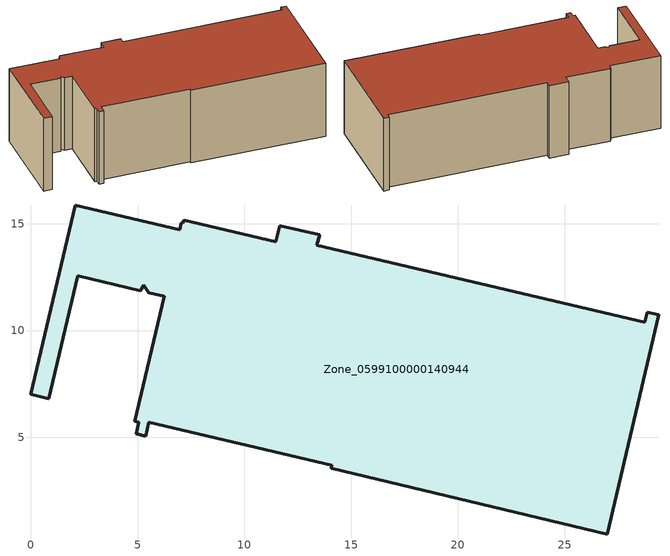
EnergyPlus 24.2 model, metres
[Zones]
Zone_0599100000140944
 floor ground (C_G): 4.87,5.75 6.24,11.61 5.52,11.78 5.29,12.13 5.13,11.87 2.2,12.56 0.85,6.81 0,7.02 2.08,15.88 6.97,14.73 7.05,15.05 7.11,15.04 7.19,15.16 11.47,14.15 11.65,14.92 13.52,14.48 13.4,13.99 28.75,10.38 28.87,10.87 29.4,10.74 26.98,0.48 14.07,3.56 14.1,3.7 5.53,5.71 5.38,5.06 4.95,5.16 5.05,5.71 z0
 wall outside (C_F): 2.08,15.88 0,7.02 0.85,6.81 2.2,12.56 5.13,11.87 5.29,12.13 5.52,11.78 6.24,11.61 4.87,5.75 5.05,5.71 4.95,5.16 5.38,5.06 5.53,5.71 14.1,3.7 14.07,3.56 26.98,0.48 29.4,10.74 28.87,10.87 28.75,10.38 13.4,13.99 13.52,14.48 11.65,14.92 11.47,14.15 7.19,15.16 7.11,15.04 7.05,15.05 6.97,14.73 2.08,15.88 z0:7.98
 roof outside (C_R): 5.29,12.13 5.52,11.78 6.24,11.61 4.87,5.75 5.05,5.71 4.95,5.16 5.38,5.06 5.53,5.71 14.1,3.7 14.07,3.56 26.98,0.48 29.4,10.74 28.87,10.87 28.75,10.38 13.4,13.99 13.52,14.48 11.65,14.92 11.47,14.15 7.19,15.16 7.11,15.04 7.05,15.05 6.97,14.73 2.08,15.88 0,7.02 0.85,6.81 2.2,12.56 5.13,11.87 z7.98
[BUILDING]
Pand.0599100000140944: North Axis=0; Terrain=City; Loads Convergence Tolerance Value=0.04; Temperature Convergence Tolerance Value=0.4; Solar Distribution=FullExterior; Maximum Number of Warmup Days=25; Minimum Number of Warmup Days=1
[Site:Location]
Rotterdam.The.Hague.AP_ZH_NLD Design_Conditions: Latitude=51.96; Longitude=4.45; Time Zone=1; Elevation=-4.5
[SITE:GROUNDTEMPERATURE:BUILDINGSURFACE]
18, 18, 18, 18, 18, 18, 18, 18, 18, 18, 18, 18
[MATERIAL] Thermal Absorptance=0.9; Solar Absorptance=0.7; Visible Absorptance=0.7
Name | Roughness | Thickness | Conductivity | Density | Specific Heat
G.D.1965 | MediumSmooth | 0.15 | 1 | 540 | 1210
F.D.1965 | Rough | 0.3 | 0.857143 | 1920 | 840
R.D.1965 | MediumRough | 0.2 | 0.08 | 1500 | 1000
[CONSTRUCTION]
C_G: G.D.1965
C_F: F.D.1965
C_R: R.D.1965
[ZONE]
Zone_0599100000140944: Type=1; Multiplier=1; Ceiling Height=Autocalculate; Volume=Autocalculate; Floor Area=autocalculate; Part of Total Floor Area=Yes
[ZONEINFILTRATION:DESIGNFLOWRATE]
Infil_Zone_0599100000140944: Zone or ZoneList or Space or SpaceList=Zone_0599100000140944; Schedule=AlwaysOn; Design Flow Rate Calculation Method=Flow/Area; Flow Rate per Floor Area=0.0042; Constant Term Coefficient=1; Temperature Term Coefficient=0; Velocity Term Coefficient=0; Velocity Squared Term Coefficient=0
[HVACTEMPLATE:ZONE:IDEALLOADSAIRSYSTEM]
Zone_0599100000140944: Maximum Heating Supply Air Temperature=50; Minimum Cooling Supply Air Temperature=13; Maximum Heating Supply Air Humidity Ratio=0.0156; Minimum Cooling Supply Air Humidity Ratio=0.0077; Heating Limit=NoLimit; Cooling Limit=NoLimit; Dehumidification Control Type=ConstantSensibleHeatRatio; Cooling Sensible Heat Ratio=0.7; Dehumidification Setpoint=60; Humidification Control Type=None; Humidification Setpoint=30; Outdoor Air Method=None; Outdoor Air Flow Rate per Person=0.00944; Outdoor Air Flow Rate per Zone Floor Area=0; Outdoor Air Flow Rate per Zone=0; Demand Controlled Ventilation Type=None; Outdoor Air Economizer Type=NoEconomizer; Heat Recovery Type=None; Sensible Heat Recovery Effectiveness=0.7; Latent Heat Recovery Effectiveness=0.65
[ZONECONTROL:THERMOSTAT]
ThermostatControl_Zone_0599100000140944: Zone or ZoneList=Zone_0599100000140944; Control Type Schedule=DualSetpointControlType; Control 1=Thermostat_Zone_0599100000140944; Temperature Difference Between Cutout And Setpoint=0
[THERMOSTATSETPOINT:DUALSETPOINT]
Thermostat_Zone_0599100000140944: Heating Setpoint Temperature Schedule=HeatingSetpoint_Zone_0599100000140944; Cooling Setpoint Temperature Schedule=CoolingSetpoint_Zone_0599100000140944
[SCHEDULE:COMPACT]
HeatingSetpoint_Zone_0599100000140944: Through: 12/31, For: AllDays, Until: 24:00, 21
CoolingSetpoint_Zone_0599100000140944: Through: 12/31, For: AllDays, Until: 24:00, 24
DualSetpointControlType: Through: 12/31, For: AllDays, Until: 24:00, 4
AlwaysOn: Through: 12/31, For: AllDays, Until: 24:00, 1
